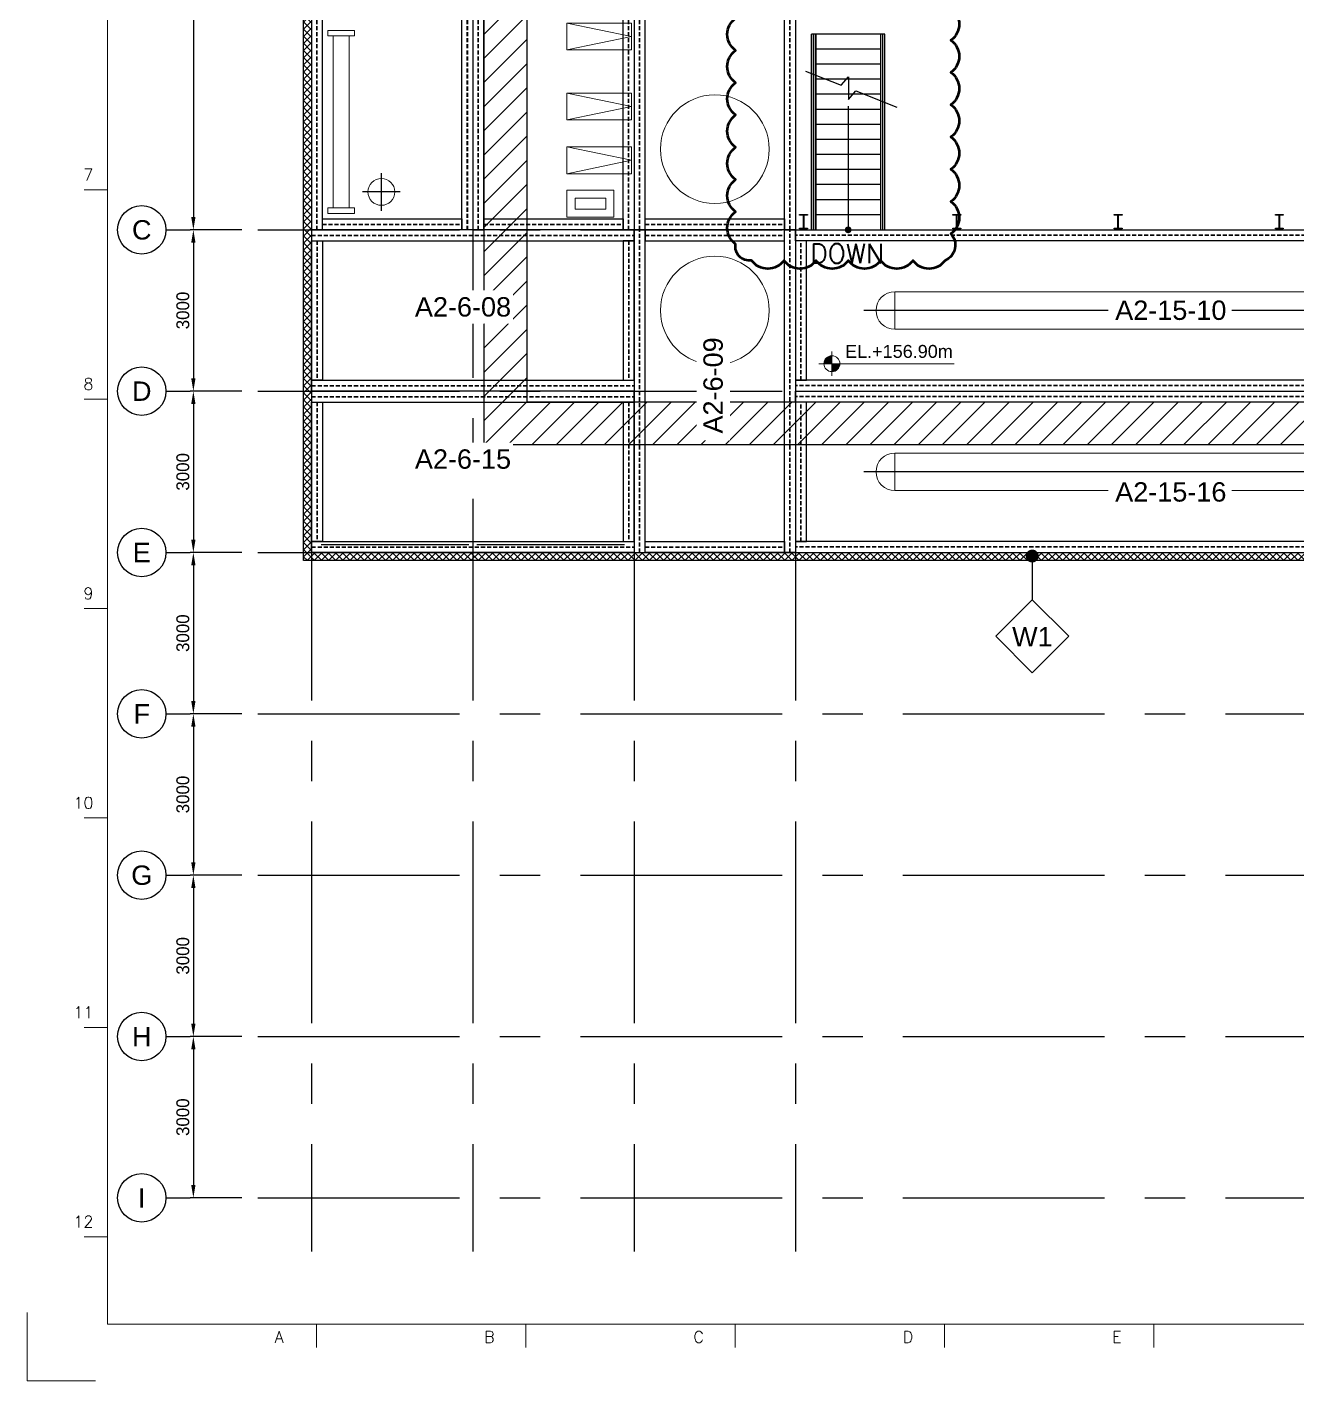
# Model space of a CAD drawing. Header units: millimetres. Extents: x -300 to 383236, y -195106 to -144646.
# Drawn here: x 77852 to 101472, y -195106 to -169932 of the extents above; entities that cross this region are included whole.
import ezdxf
from ezdxf.enums import TextEntityAlignment as Align

# ---------------------------------------------------------------- set-up
doc = ezdxf.new("R2010")
doc.units = ezdxf.units.MM
doc.header["$LTSCALE"] = 60
doc.set_wipeout_variables(frame=1)
for name, pattern in [('CENTER', [2, 1.25, -0.25, 0.25, -0.25]), ('CENTER2', [28.575, 19.05, -3.175, 3.175, -3.175]), ('HIDDEN', [0.375, 0.25, -0.125])]:
    doc.linetypes.add(name, pattern=pattern)
doc.layers.get('Defpoints').update_dxf_attribs({"color": 140})
for name, color, linetype in [('1', 7, 'Continuous'), ('1CEN', 20, 'CENTER'), ('1ST FL_SIDE-WALL', 8, 'Continuous'), ('AA-XXXX-SYMB', 7, 'Continuous'), ('AA-XXXX-TEXT', 3, 'Continuous'), ('C_STEEL', 2, 'Continuous'), ('C_TEXT_01', 2, 'Continuous'), ('C_TEXT_CONTAINER NO', 7, 'Continuous'), ('CENTER', 1, 'CENTER2'), ('CONTAINER', 2, 'Continuous'), ('DIM', 7, 'Continuous'), ('DIM-SCALE', 7, 'Continuous'), ('EQUIP', 2, 'Continuous'), ('INI', 11, 'Continuous')]:
    doc.layers.add(name, color=color, linetype=linetype)
for name, color, linetype, lineweight in [('C_REV', 4, 'Continuous', 50), ('EQUIPMENT', 253, 'Continuous', 0), ('TAN-TIT', 30, 'Continuous', 0), ('TEXT', 3, 'Continuous', 0)]:
    doc.layers.add(name, color=color, linetype=linetype, lineweight=lineweight)
doc.styles.add('ARCHILAB_ROMANS', font='romans.shx', dxfattribs={"bigfont": 'ghs.shx'})
doc.styles.add('Arial', font='arial.ttf')
doc.styles.add('COM', font='COMPLEX', dxfattribs={"height": 5})
doc.styles.add('RomanS', font='romans.shx', dxfattribs={"bigfont": 'whgtxt.shx'})
doc.styles.add('돋움', font='')
doc.styles.get('돋움').set_extended_font_data('Dotum')
doc.dimstyles.new('일반도면_0060', dxfattribs={"dimtxt": 240, "dimasz": 240, "dimexe": 60, "dimexo": 300, "dimgap": 75, "dimtad": 1, "dimdec": 0, "dimzin": 0, "dimdsep": 46, "dimtxsty": '돋움', "dimcen": -300, "dimclrd": 7, "dimclre": 7, "dimclrt": 2, "dimadec": 8, "dimazin": 0, "dimtfac": 1, "dimtdec": 0, "dimtix": 1, "dimtmove": 2, "dimatfit": 3, "dimfxl": 1, "dimtolj": 1, "dimtzin": 0, "dimarcsym": 0})

# ---------------------------------------------------------------- blocks, each defined once
blk = doc.blocks.new('A$Ce18d4ddd')
at = {"layer": 'EQUIP', "color": 253}
for p, q in [((1298, -14644), (1298, -13944)), ((1648, -14294), (948, -14294))]:
    blk.add_line(p, q, dxfattribs=at)
at = {"layer": 'EQUIPMENT', "color": 253}
for points in [[(300, -6594), (300, -6494), (800, -6494), (800, -6594), (300, -6594)], [(400, -9794), (400, -6594), (700, -6594), (700, -9794), (400, -9794)], [(300, -9894), (300, -9794), (800, -9794), (800, -9894), (300, -9894)], [(300, -11394), (300, -11294), (800, -11294), (800, -11394), (300, -11394)], [(400, -14594), (400, -11394), (700, -11394), (700, -14594), (400, -14594)], [(300, -14694), (300, -14594), (800, -14594), (800, -14694), (300, -14694)]]:
    blk.add_lwpolyline(points, dxfattribs=at)
blk.add_circle((1298, -14294), 250, dxfattribs=at)
blk = doc.blocks.new('A$C3a7c5173')
at = {"layer": 'EQUIPMENT', "color": 253}
for p, q in [((4750, -10156), (5950, -10406)), ((5950, -10406), (4750, -10656)), ((4750, -11156), (5950, -11406)), ((5950, -11406), (4750, -11656)), ((4750, -12456), (5950, -12706)), ((5950, -12706), (4750, -12956)), ((4750, -13456), (5950, -13706)), ((5950, -13706), (4750, -13956))]:
    blk.add_line(p, q, dxfattribs=at)
for points in [[(4750, -10656), (5950, -10656), (5950, -10156), (4750, -10156)], [(4750, -11656), (5950, -11656), (5950, -11156), (4750, -11156)], [(4750, -12956), (5950, -12956), (5950, -12456), (4750, -12456)], [(4750, -13956), (5950, -13956), (5950, -13456), (4750, -13456)], [(4750, -14763), (5620, -14763), (5620, -14263), (4750, -14263)], [(4900, -14613), (5470, -14613), (5470, -14413), (4900, -14413)]]:
    blk.add_lwpolyline(points, close=True, dxfattribs=at)
blk = doc.blocks.new('A$C98c3afd3')
h = blk.add_hatch()
h.set_pattern_fill('ANSI31', color=253, scale=100)
h.set_pattern_definition([(45, (-227626.9, -4), (-224.5064, 224.5064), [])])
h.paths.add_polyline_path([(-58341, -14056), (-58341, -14256), (-63141, -14256), (-63141, -33056), (-31341, -33056), (-31341, -34856), (-24491, -34856), (-24491, -34056), (-30541, -34056), (-30541, -20056), (-31341, -20056), (-31341, -32256), (-33541, -32256), (-33541, -20306), (-36341, -20306), (-36341, -20906), (-34341, -20906), (-34341, -32256), (-62341, -32256), (-62341, -15056), (-57541, -15056), (-57541, -14056)])
at = {"color": 253}
for p, q in [((-58341, -14056), (-57541, -14056)), ((-58341, -14056), (-58341, -14256)), ((-57541, -14056), (-57541, -15056)), ((-63141, -14256), (-63141, -33056)), ((-63141, -14256), (-58341, -14256)), ((-62341, -15056), (-62341, -32256)), ((-62341, -15056), (-57541, -15056)), ((-31341, -20056), (-30541, -20056)), ((-31341, -32256), (-31341, -20056)), ((-30541, -20056), (-30541, -34056)), ((-36341, -20306), (-33541, -20306)), ((-36341, -20306), (-36341, -20906)), ((-33541, -20306), (-33541, -32256)), ((-34341, -20906), (-36341, -20906)), ((-34341, -32256), (-34341, -20906)), ((-62341, -32256), (-34341, -32256)), ((-33541, -32256), (-31341, -32256)), ((-31341, -33056), (-63141, -33056)), ((-31341, -34856), (-31341, -33056)), ((-24491, -34056), (-30541, -34056)), ((-24491, -34056), (-24491, -34856)), ((-24491, -34856), (-31341, -34856))]:
    blk.add_line(p, q, dxfattribs=at)
blk = doc.blocks.new('*D74')
at = {"layer": 'Defpoints', "color": 0, "transparency": 16777216}
for p in [(82145, -158702), (80945, -173702), (82145, -173702)]:
    blk.add_point(p, dxfattribs=at)
at = {"layer": 'DIM-SCALE', "color": 7, "lineweight": -2, "transparency": 16777216}
for p, q in [((81845, -158702), (80885, -158702)), ((80945, -158942), (80945, -173462)), ((81845, -173702), (80885, -173702))]:
    blk.add_line(p, q, dxfattribs=at)
at = {"layer": 'DIM-SCALE', "color": 7, "transparency": 16777216}
for points in [[(80905, -158942), (80985, -158942), (80945, -158702)], [(80905, -173462), (80985, -173462), (80945, -173702)]]:
    blk.add_solid(points, dxfattribs=at)
at = {"layer": 'DIM-SCALE', "color": 2, "transparency": 16777216, "insert": (80750, -166202), "char_height": 240, "attachment_point": 5, "rotation": 90, "style": '돋움'}
blk.add_mtext('\\A1;15000', dxfattribs=at)
blk = doc.blocks.new('*D75')
at = {"layer": 'Defpoints', "color": 0, "transparency": 16777216}
for p in [(82145, -173702), (80945, -176702), (82145, -176702)]:
    blk.add_point(p, dxfattribs=at)
at = {"layer": 'DIM-SCALE', "color": 7, "lineweight": -2, "transparency": 16777216}
for p, q in [((81845, -173702), (80885, -173702)), ((80945, -173942), (80945, -176462)), ((81845, -176702), (80885, -176702))]:
    blk.add_line(p, q, dxfattribs=at)
at = {"layer": 'DIM-SCALE', "color": 7, "transparency": 16777216}
for points in [[(80905, -173942), (80985, -173942), (80945, -173702)], [(80905, -176462), (80985, -176462), (80945, -176702)]]:
    blk.add_solid(points, dxfattribs=at)
at = {"layer": 'DIM-SCALE', "color": 2, "transparency": 16777216, "insert": (80750, -175202), "char_height": 240, "attachment_point": 5, "rotation": 90, "style": '돋움'}
blk.add_mtext('\\A1;3000', dxfattribs=at)
blk = doc.blocks.new('*D76')
at = {"layer": 'Defpoints', "color": 0, "transparency": 16777216}
for p in [(82145, -176702), (80945, -179702), (82145, -179702)]:
    blk.add_point(p, dxfattribs=at)
at = {"layer": 'DIM-SCALE', "color": 7, "lineweight": -2, "transparency": 16777216}
for p, q in [((81845, -176702), (80885, -176702)), ((80945, -176942), (80945, -179462)), ((81845, -179702), (80885, -179702))]:
    blk.add_line(p, q, dxfattribs=at)
at = {"layer": 'DIM-SCALE', "color": 7, "transparency": 16777216}
for points in [[(80905, -176942), (80985, -176942), (80945, -176702)], [(80905, -179462), (80985, -179462), (80945, -179702)]]:
    blk.add_solid(points, dxfattribs=at)
at = {"layer": 'DIM-SCALE', "color": 2, "transparency": 16777216, "insert": (80750, -178202), "char_height": 240, "attachment_point": 5, "rotation": 90, "style": '돋움'}
blk.add_mtext('\\A1;3000', dxfattribs=at)
blk = doc.blocks.new('*D77')
at = {"layer": 'Defpoints', "color": 0, "transparency": 16777216}
for p in [(82145, -179702), (80945, -182702), (82145, -182702)]:
    blk.add_point(p, dxfattribs=at)
at = {"layer": 'DIM-SCALE', "color": 7, "lineweight": -2, "transparency": 16777216}
for p, q in [((81845, -179702), (80885, -179702)), ((80945, -179942), (80945, -182462)), ((81845, -182702), (80885, -182702))]:
    blk.add_line(p, q, dxfattribs=at)
at = {"layer": 'DIM-SCALE', "color": 7, "transparency": 16777216}
for points in [[(80905, -179942), (80985, -179942), (80945, -179702)], [(80905, -182462), (80985, -182462), (80945, -182702)]]:
    blk.add_solid(points, dxfattribs=at)
at = {"layer": 'DIM-SCALE', "color": 2, "transparency": 16777216, "insert": (80750, -181202), "char_height": 240, "attachment_point": 5, "rotation": 90, "style": '돋움'}
blk.add_mtext('\\A1;3000', dxfattribs=at)
blk = doc.blocks.new('*D78')
at = {"layer": 'Defpoints', "color": 0, "transparency": 16777216}
for p in [(82145, -182702), (80945, -185702), (82145, -185702)]:
    blk.add_point(p, dxfattribs=at)
at = {"layer": 'DIM-SCALE', "color": 7, "lineweight": -2, "transparency": 16777216}
for p, q in [((81845, -182702), (80885, -182702)), ((80945, -182942), (80945, -185462)), ((81845, -185702), (80885, -185702))]:
    blk.add_line(p, q, dxfattribs=at)
at = {"layer": 'DIM-SCALE', "color": 7, "transparency": 16777216}
for points in [[(80905, -182942), (80985, -182942), (80945, -182702)], [(80905, -185462), (80985, -185462), (80945, -185702)]]:
    blk.add_solid(points, dxfattribs=at)
at = {"layer": 'DIM-SCALE', "color": 2, "transparency": 16777216, "insert": (80750, -184202), "char_height": 240, "attachment_point": 5, "rotation": 90, "style": '돋움'}
blk.add_mtext('\\A1;3000', dxfattribs=at)
blk = doc.blocks.new('*D79')
at = {"layer": 'Defpoints', "color": 0, "transparency": 16777216}
for p in [(82145, -185702), (80945, -188702), (82145, -188702)]:
    blk.add_point(p, dxfattribs=at)
at = {"layer": 'DIM-SCALE', "color": 7, "lineweight": -2, "transparency": 16777216}
for p, q in [((81845, -185702), (80885, -185702)), ((80945, -185942), (80945, -188462)), ((81845, -188702), (80885, -188702))]:
    blk.add_line(p, q, dxfattribs=at)
at = {"layer": 'DIM-SCALE', "color": 7, "transparency": 16777216}
for points in [[(80905, -185942), (80985, -185942), (80945, -185702)], [(80905, -188462), (80985, -188462), (80945, -188702)]]:
    blk.add_solid(points, dxfattribs=at)
at = {"layer": 'DIM-SCALE', "color": 2, "transparency": 16777216, "insert": (80750, -187202), "char_height": 240, "attachment_point": 5, "rotation": 90, "style": '돋움'}
blk.add_mtext('\\A1;3000', dxfattribs=at)
blk = doc.blocks.new('*D80')
at = {"layer": 'Defpoints', "color": 0, "transparency": 16777216}
for p in [(82145, -188702), (80945, -191702), (82145, -191702)]:
    blk.add_point(p, dxfattribs=at)
at = {"layer": 'DIM-SCALE', "color": 7, "lineweight": -2, "transparency": 16777216}
for p, q in [((81845, -188702), (80885, -188702)), ((80945, -188942), (80945, -191462)), ((81845, -191702), (80885, -191702))]:
    blk.add_line(p, q, dxfattribs=at)
at = {"layer": 'DIM-SCALE', "color": 7, "transparency": 16777216}
for points in [[(80905, -188942), (80985, -188942), (80945, -188702)], [(80905, -191462), (80985, -191462), (80945, -191702)]]:
    blk.add_solid(points, dxfattribs=at)
at = {"layer": 'DIM-SCALE', "color": 2, "transparency": 16777216, "insert": (80750, -190202), "char_height": 240, "attachment_point": 5, "rotation": 90, "style": '돋움'}
blk.add_mtext('\\A1;3000', dxfattribs=at)
blk = doc.blocks.new('A$C064809F0')
at = {"layer": 'AA-XXXX-TEXT'}
for p, q in [((475, 566), (1041, 1131)), ((1041, 1131), (1607, 566)), ((1041, 0), (475, 566)), ((1607, 566), (1041, 0))]:
    blk.add_line(p, q, dxfattribs=at)
at = {"layer": 'INI'}
blk.add_line((1041, 0), (475, 566), dxfattribs=at)
at = {"layer": 'AA-XXXX-TEXT', "style": 'ARCHILAB_ROMANS'}
blk.add_attdef('WALLTYPE', text='', height=300, dxfattribs=at).set_placement((1043, 560), align=Align.MIDDLE_CENTER)
blk = doc.blocks.new('15M')
at = {"linetype": 'HIDDEN', "ltscale": 5}
for p, q in [((-110087, -152171), (-95087, -152171)), ((-110087, -152179), (-95087, -152179)), ((-109989, -152276), (-109989, -154870)), ((-109982, -152276), (-109982, -154870)), ((-95192, -152276), (-95192, -154870)), ((-95185, -152276), (-95185, -154870)), ((-110087, -154968), (-95087, -154968)), ((-110087, -154976), (-95087, -154976))]:
    blk.add_line(p, q, dxfattribs=at)
for points in [[(-110087, -152276), (-95087, -152276), (-95087, -152073), (-110087, -152073)], [(-109884, -154870), (-110087, -154870), (-110087, -152276), (-109884, -152276)], [(-95290, -154870), (-95087, -154870), (-95087, -152276), (-95290, -152276)], [(-110087, -154870), (-95087, -154870), (-95087, -155073), (-110087, -155073)]]:
    blk.add_lwpolyline(points, close=True)
blk = doc.blocks.new('6M')
at = {"linetype": 'HIDDEN', "ltscale": 5}
for p, q in [((-110087, -162158), (-104087, -162158)), ((-110087, -162165), (-104087, -162165)), ((-109989, -162263), (-109989, -164857)), ((-109982, -162263), (-109982, -164857)), ((-104192, -162263), (-104192, -164857)), ((-104185, -162263), (-104185, -164857)), ((-110087, -164955), (-104087, -164955)), ((-110087, -164962), (-104087, -164962))]:
    blk.add_line(p, q, dxfattribs=at)
for points in [[(-110087, -162263), (-104087, -162263), (-104087, -162060), (-110087, -162060)], [(-109884, -164857), (-110087, -164857), (-110087, -162263), (-109884, -162263)], [(-104290, -164857), (-104087, -164857), (-104087, -162263), (-104290, -162263)], [(-110087, -164857), (-104087, -164857), (-104087, -165060), (-110087, -165060)]]:
    blk.add_lwpolyline(points, close=True)
blk = doc.blocks.new('A$C7D6F01DD')
at = {"layer": 'C_STEEL', "extrusion": (0, 0, -1)}
for p, q in [((76, -16.5), (224, -16.5)), ((76, -29.5), (76, -16.5)), ((224, -29.5), (76, -29.5)), ((146.19, -29.5), (153.81, -29.5)), ((146.19, -270.5), (146.19, -29.5)), ((153.81, -29.5), (153.81, -270.5)), ((224, -16.5), (224, -29.5)), ((5898, -21.5), (6102, -21.5)), ((5898, -37.2), (5898, -21.5)), ((6102, -37.2), (5898, -37.2)), ((5995.56, -37.2), (6004.45, -37.2)), ((5995.56, -262.8), (5995.56, -37.2)), ((6004.45, -37.2), (6004.45, -262.8)), ((6102, -21.5), (6102, -37.2)), ((8926, -16.5), (9074, -16.5)), ((8926, -29.5), (8926, -16.5)), ((9074, -29.5), (8926, -29.5)), ((8996.19, -29.5), (9003.81, -29.5)), ((8996.19, -270.5), (8996.19, -29.5)), ((9003.81, -29.5), (9003.81, -270.5)), ((9074, -16.5), (9074, -29.5)), ((11926, -16.5), (12074, -16.5)), ((11926, -29.5), (11926, -16.5)), ((12074, -29.5), (11926, -29.5)), ((11996.19, -29.5), (12003.81, -29.5)), ((11996.19, -270.5), (11996.19, -29.5)), ((12003.81, -29.5), (12003.81, -270.5)), ((12074, -16.5), (12074, -29.5)), ((14926, -16.5), (15074, -16.5)), ((14926, -29.5), (14926, -16.5)), ((15074, -29.5), (14926, -29.5)), ((14996.19, -29.5), (15003.81, -29.5)), ((14996.19, -270.5), (14996.19, -29.5)), ((15003.81, -29.5), (15003.81, -270.5)), ((15074, -16.5), (15074, -29.5)), ((17926, -16.5), (18074, -16.5)), ((17926, -29.5), (17926, -16.5)), ((18074, -29.5), (17926, -29.5)), ((17996.19, -29.5), (18003.81, -29.5)), ((17996.19, -270.5), (17996.19, -29.5)), ((18003.81, -29.5), (18003.81, -270.5)), ((18074, -16.5), (18074, -29.5)), ((20776, -16.5), (20924, -16.5)), ((20776, -29.5), (20776, -16.5)), ((20924, -29.5), (20776, -29.5)), ((20846.19, -29.5), (20853.81, -29.5)), ((20846.19, -270.5), (20846.19, -29.5)), ((20853.81, -29.5), (20853.81, -270.5)), ((20924, -16.5), (20924, -29.5)), ((76, -270.5), (224, -270.5)), ((76, -283.5), (76, -270.5)), ((224, -283.5), (76, -283.5)), ((153.81, -270.5), (146.19, -270.5)), ((224, -270.5), (224, -283.5)), ((5898, -262.8), (6102, -262.8)), ((5898, -278.5), (5898, -262.8)), ((6102, -278.5), (5898, -278.5)), ((6004.45, -262.8), (5995.56, -262.8)), ((6102, -262.8), (6102, -278.5)), ((8926, -270.5), (9074, -270.5)), ((8926, -283.5), (8926, -270.5)), ((9074, -283.5), (8926, -283.5)), ((9003.81, -270.5), (8996.19, -270.5)), ((9074, -270.5), (9074, -283.5)), ((11926, -270.5), (12074, -270.5)), ((11926, -283.5), (11926, -270.5)), ((12074, -283.5), (11926, -283.5)), ((12003.81, -270.5), (11996.19, -270.5)), ((12074, -270.5), (12074, -283.5)), ((14926, -270.5), (15074, -270.5)), ((14926, -283.5), (14926, -270.5)), ((15074, -283.5), (14926, -283.5)), ((15003.81, -270.5), (14996.19, -270.5)), ((15074, -270.5), (15074, -283.5)), ((17926, -270.5), (18074, -270.5)), ((17926, -283.5), (17926, -270.5)), ((18074, -283.5), (17926, -283.5)), ((18003.81, -270.5), (17996.19, -270.5)), ((18074, -270.5), (18074, -283.5)), ((20776, -270.5), (20924, -270.5)), ((20776, -283.5), (20776, -270.5)), ((20924, -283.5), (20776, -283.5)), ((20853.81, -270.5), (20846.19, -270.5)), ((20924, -270.5), (20924, -283.5)), ((47.5, -5895), (252.5, -5895)), ((47.5, -5909.2), (47.5, -5895)), ((252.5, -5909.2), (47.5, -5909.2)), ((145.43, -5909.2), (154.57, -5909.2)), ((145.43, -6090.8), (145.43, -5909.2)), ((154.57, -5909.2), (154.57, -6090.8)), ((252.5, -5895), (252.5, -5909.2)), ((20747.5, -5895), (20952.5, -5895)), ((20747.5, -5909.2), (20747.5, -5895)), ((20952.5, -5909.2), (20747.5, -5909.2)), ((20845.43, -5909.2), (20854.57, -5909.2)), ((20845.43, -6090.8), (20845.43, -5909.2)), ((20854.57, -5909.2), (20854.57, -6090.8)), ((20952.5, -5895), (20952.5, -5909.2)), ((47.5, -6090.8), (252.5, -6090.8)), ((47.5, -6105), (47.5, -6090.8)), ((252.5, -6105), (47.5, -6105)), ((154.57, -6090.8), (145.43, -6090.8)), ((252.5, -6090.8), (252.5, -6105)), ((20747.5, -6090.8), (20952.5, -6090.8)), ((20747.5, -6105), (20747.5, -6090.8)), ((20952.5, -6105), (20747.5, -6105)), ((20854.57, -6090.8), (20845.43, -6090.8)), ((20952.5, -6090.8), (20952.5, -6105)), ((47.5, -8895), (252.5, -8895)), ((47.5, -8909.2), (47.5, -8895)), ((252.5, -8909.2), (47.5, -8909.2)), ((145.43, -8909.2), (154.57, -8909.2)), ((145.43, -9090.8), (145.43, -8909.2)), ((154.57, -8909.2), (154.57, -9090.8)), ((252.5, -8895), (252.5, -8909.2)), ((20747.5, -8895), (20952.5, -8895)), ((20747.5, -8909.2), (20747.5, -8895)), ((20952.5, -8909.2), (20747.5, -8909.2)), ((20845.43, -8909.2), (20854.57, -8909.2)), ((20845.43, -9090.8), (20845.43, -8909.2)), ((20854.57, -8909.2), (20854.57, -9090.8)), ((20952.5, -8895), (20952.5, -8909.2)), ((47.5, -9090.8), (252.5, -9090.8)), ((47.5, -9105), (47.5, -9090.8)), ((252.5, -9105), (47.5, -9105)), ((154.57, -9090.8), (145.43, -9090.8)), ((252.5, -9090.8), (252.5, -9105)), ((20747.5, -9090.8), (20952.5, -9090.8)), ((20747.5, -9105), (20747.5, -9090.8)), ((20952.5, -9105), (20747.5, -9105)), ((20854.57, -9090.8), (20845.43, -9090.8)), ((20952.5, -9090.8), (20952.5, -9105)), ((76, -14716.5), (224, -14716.5)), ((76, -14729.5), (76, -14716.5)), ((224, -14729.5), (76, -14729.5)), ((146.19, -14729.5), (153.81, -14729.5)), ((146.19, -14970.5), (146.19, -14729.5)), ((153.81, -14729.5), (153.81, -14970.5)), ((224, -14716.5), (224, -14729.5)), ((2926, -14716.5), (3074, -14716.5)), ((2926, -14729.5), (2926, -14716.5)), ((3074, -14729.5), (2926, -14729.5)), ((2996.19, -14729.5), (3003.81, -14729.5)), ((2996.19, -14970.5), (2996.19, -14729.5)), ((3003.81, -14729.5), (3003.81, -14970.5)), ((3074, -14716.5), (3074, -14729.5)), ((5926, -14716.5), (6074, -14716.5)), ((5926, -14729.5), (5926, -14716.5)), ((6074, -14729.5), (5926, -14729.5)), ((5996.19, -14729.5), (6003.81, -14729.5)), ((5996.19, -14970.5), (5996.19, -14729.5)), ((6003.81, -14729.5), (6003.81, -14970.5)), ((6074, -14716.5), (6074, -14729.5)), ((8926, -14716.5), (9074, -14716.5)), ((8926, -14729.5), (8926, -14716.5)), ((9074, -14729.5), (8926, -14729.5)), ((8996.19, -14729.5), (9003.81, -14729.5)), ((8996.19, -14970.5), (8996.19, -14729.5)), ((9003.81, -14729.5), (9003.81, -14970.5)), ((9074, -14716.5), (9074, -14729.5)), ((11926, -14716.5), (12074, -14716.5)), ((11926, -14729.5), (11926, -14716.5)), ((12074, -14729.5), (11926, -14729.5)), ((11996.19, -14729.5), (12003.81, -14729.5)), ((11996.19, -14970.5), (11996.19, -14729.5)), ((12003.81, -14729.5), (12003.81, -14970.5)), ((12074, -14716.5), (12074, -14729.5)), ((14926, -14716.5), (15074, -14716.5)), ((14926, -14729.5), (14926, -14716.5)), ((15074, -14729.5), (14926, -14729.5)), ((14996.19, -14729.5), (15003.81, -14729.5)), ((14996.19, -14970.5), (14996.19, -14729.5)), ((15003.81, -14729.5), (15003.81, -14970.5)), ((15074, -14716.5), (15074, -14729.5)), ((17926, -14716.5), (18074, -14716.5)), ((17926, -14729.5), (17926, -14716.5)), ((18074, -14729.5), (17926, -14729.5)), ((17996.19, -14729.5), (18003.81, -14729.5)), ((17996.19, -14970.5), (17996.19, -14729.5)), ((18003.81, -14729.5), (18003.81, -14970.5)), ((18074, -14716.5), (18074, -14729.5)), ((20776, -14716.5), (20924, -14716.5)), ((20776, -14729.5), (20776, -14716.5)), ((20924, -14729.5), (20776, -14729.5)), ((20846.19, -14729.5), (20853.81, -14729.5)), ((20846.19, -14970.5), (20846.19, -14729.5)), ((20853.81, -14729.5), (20853.81, -14970.5)), ((20924, -14716.5), (20924, -14729.5)), ((76, -14970.5), (224, -14970.5)), ((76, -14983.5), (76, -14970.5)), ((224, -14983.5), (76, -14983.5)), ((153.81, -14970.5), (146.19, -14970.5)), ((224, -14970.5), (224, -14983.5)), ((2926, -14970.5), (3074, -14970.5)), ((2926, -14983.5), (2926, -14970.5)), ((3074, -14983.5), (2926, -14983.5)), ((3003.81, -14970.5), (2996.19, -14970.5)), ((3074, -14970.5), (3074, -14983.5)), ((5926, -14970.5), (6074, -14970.5)), ((5926, -14983.5), (5926, -14970.5)), ((6074, -14983.5), (5926, -14983.5)), ((6003.81, -14970.5), (5996.19, -14970.5)), ((6074, -14970.5), (6074, -14983.5)), ((8926, -14970.5), (9074, -14970.5)), ((8926, -14983.5), (8926, -14970.5)), ((9074, -14983.5), (8926, -14983.5)), ((9003.81, -14970.5), (8996.19, -14970.5)), ((9074, -14970.5), (9074, -14983.5)), ((11926, -14970.5), (12074, -14970.5)), ((11926, -14983.5), (11926, -14970.5)), ((12074, -14983.5), (11926, -14983.5)), ((12003.81, -14970.5), (11996.19, -14970.5)), ((12074, -14970.5), (12074, -14983.5)), ((14926, -14970.5), (15074, -14970.5)), ((14926, -14983.5), (14926, -14970.5)), ((15074, -14983.5), (14926, -14983.5)), ((15003.81, -14970.5), (14996.19, -14970.5)), ((15074, -14970.5), (15074, -14983.5)), ((17926, -14970.5), (18074, -14970.5)), ((17926, -14983.5), (17926, -14970.5)), ((18074, -14983.5), (17926, -14983.5)), ((18003.81, -14970.5), (17996.19, -14970.5)), ((18074, -14970.5), (18074, -14983.5)), ((20776, -14970.5), (20924, -14970.5)), ((20776, -14983.5), (20776, -14970.5)), ((20924, -14983.5), (20776, -14983.5)), ((20853.81, -14970.5), (20846.19, -14970.5)), ((20924, -14970.5), (20924, -14983.5))]:
    blk.add_line(p, q, dxfattribs=at)
blk = doc.blocks.new('BORDER')
at = {"layer": 'TAN-TIT'}
for p, q in [((4977, 164680), (4977, 3520)), ((4977, 73830), (3534, 73830)), ((4977, 60851), (3534, 60851)), ((4977, 47872), (3534, 47872)), ((4977, 34894), (3534, 34894)), ((4977, 21915), (3534, 21915)), ((4977, 8937), (3534, 8937)), ((4977, 3520), (232823, 3520)), ((17955, 3520), (17955, 2078)), ((30934, 3520), (30934, 2078)), ((43912, 3520), (43912, 2078)), ((56891, 3520), (56891, 2078)), ((69870, 3520), (69870, 2078))]:
    blk.add_line(p, q, dxfattribs=at)
at = {"layer": 'TAN-TIT', "linetype": 'Continuous'}
for p, q in [((0, 4241), (0, 0)), ((0, 0), (4241, 0))]:
    blk.add_line(p, q, dxfattribs=at)
at = {"layer": 'TAN-TIT', "style": 'COM'}
for s, p in [('7', (4111, 74406)), ('8', (4111, 61428)), ('9', (4111, 48449)), ('10', (4111, 35471)), ('11', (4111, 22492)), ('12', (4111, 9513))]:
    blk.add_text(s, height=721, dxfattribs=at).set_placement(p, align=Align.RIGHT)
for s, p in [('A', (15359, 2366)), ('B', (28338, 2366)), ('C', (41317, 2366)), ('D', (54295, 2366)), ('E', (67274, 2366))]:
    blk.add_text(s, height=721, dxfattribs=at).set_placement(p)

msp = doc.modelspace()

# ---------------------------------------------------------------- hatches: boundary and pattern name
at = {"layer": 'TEXT'}
h = msp.add_hatch(color=7, dxfattribs=at)
h.paths.add_polyline_path([(92822.5, -176042.7, 0.4142136), (92674.4, -176190.9), (92822.5, -176190.9)])
h.paths.add_polyline_path([(92970.6, -176190.9), (92822.5, -176190.9), (92822.5, -176339, 0.4142136)])

# ---------------------------------------------------------------- linework, layer by layer
for p, q in [((92481.7, -173702.1), (92481.7, -170062.1)), ((92517.4, -173702.1), (92517.4, -170062.1)), ((93732.4, -173702.1), (93732.4, -170062.1)), ((93768.2, -173702.1), (93768.2, -170062.1)), ((93724.9, -170342.1), (92524.9, -170342.1)), ((93724.9, -170622.1), (92524.9, -170622.1)), ((93724.9, -170902.1), (92524.9, -170902.1)), ((93724.9, -171182.1), (92524.9, -171182.1)), ((93124.9, -171401.1), (93124.9, -173702.1)), ((93724.9, -171462.1), (92524.9, -171462.1)), ((93724.9, -171742.1), (92524.9, -171742.1)), ((93724.9, -172022.1), (92524.9, -172022.1)), ((93724.9, -172302.1), (92524.9, -172302.1)), ((93724.9, -172582.1), (92524.9, -172582.1)), ((93724.9, -172582.1), (93133, -172582.1)), ((93724.9, -172862.1), (92524.9, -172862.1)), ((93724.9, -173142.1), (92524.9, -173142.1)), ((93724.9, -173422.1), (92524.9, -173422.1)), ((83322.9, -179552.1), (86069.9, -179552.1)), ((86219.9, -179552.1), (88966.9, -179552.1))]:
    msp.add_line(p, q)
for points in [[(93804.9, -170062.1), (92444.9, -170062.1)], [(92444.9, -173702.1), (92444.9, -170062.1)], [(92524.9, -170062.1), (92524.9, -173702.1)], [(93724.9, -170062.1), (93724.9, -173702.1)], [(93804.9, -173702.1), (93804.9, -170062.1)], [(92329.3, -170753), (92997.8, -171014.9), (93133, -170856.9), (93133, -171277.8), (93266, -171119.9), (94029.3, -171419)]]:
    msp.add_lwpolyline(points)
msp.add_lwpolyline([(93124.9, -171401.1, 0, 100, 0), (93124.9, -171701.1, 0, 0, 0), (93124.9, -171559.9, 0, 0, 0)], format="xyseb")
at = {"const_width": 62.5}
msp.add_lwpolyline([(93093.7, -173702.1, -1), (93156.2, -173702.1, -1)], format="xyb", close=True, dxfattribs=at)
at = {"layer": '1CEN', "color": 1, "ltscale": 50}
for p, q in [((83144.9, -154702.1), (83144.9, -192702.1)), ((86144.9, -154702.1), (86144.9, -192702.1)), ((89144.9, -154702.1), (89144.9, -192702.1)), ((92144.9, -154702.1), (92144.9, -192702.1)), ((82144.9, -173702.1), (135144.9, -173702.1)), ((82144.9, -176702.1), (135144.9, -176702.1)), ((82144.9, -179702.1), (135144.9, -179702.1)), ((82144.9, -182702.1), (135144.9, -182702.1)), ((82144.9, -185702.1), (135144.9, -185702.1)), ((82144.9, -188702.1), (135144.9, -188702.1)), ((82144.9, -191702.1), (135144.9, -191702.1))]:
    msp.add_line(p, q, dxfattribs=at)
at = {"layer": 'C_REV'}
msp.add_lwpolyline([(95034.5, -169576, -0.5205671), (95034.5, -170176, -0.5205671), (95034.5, -170776, -0.5205671), (95034.5, -171376, -0.5205671), (95034.5, -171976, -0.5205671), (95034.5, -172576, -0.5205671), (95034.5, -173176, -0.5205671), (95034.5, -173776, -0.5205671), (94928.7, -174270.2, -0.5205671), (94328.7, -174270.2, -0.5205671), (93728.7, -174270.2, -0.5205671), (93128.7, -174270.2, -0.5205671), (92528.7, -174270.2, -0.5205671), (91928.7, -174270.2, -0.5205671), (91328.7, -174270.2, -0.5205671), (91032.1, -173966.8, -0.5205671), (91032.1, -173366.8, -0.5205671), (91032.1, -172766.8, -0.5205671), (91032.1, -172166.8, -0.5205671), (91032.1, -171566.8, -0.5205671), (91032.1, -170966.8, -0.5205671), (91032.1, -170366.8, -0.5205671), (91032.1, -169766.8, -0.5205671)], format="xyb", dxfattribs=at)
at = {"layer": 'CENTER', "color": 253, "ltscale": 0.001}
for p, q in [((105644.9, -175202), (93415.8, -175202)), ((105644.9, -178202.1), (93415.8, -178202.1))]:
    msp.add_line(p, q, dxfattribs=at)
at = {"layer": 'CONTAINER', "const_width": 10}
for points in [[(83144.9, -158702.1), (86144.9, -158702.1), (86144.9, -173702.1), (83144.9, -173702.1)], [(89144.9, -158702.1), (86144.9, -158702.1), (86144.9, -173702.1), (89144.9, -173702.1)], [(89144.9, -158702.1), (92144.9, -158702.1), (92144.9, -173702.1), (89144.9, -173702.1)]]:
    msp.add_lwpolyline(points, close=True, dxfattribs=at)
at = {"layer": 'DIM'}
for p, q in [((80434.9, -173702.1), (80884.9, -173702.1)), ((80434.9, -176702.1), (80884.9, -176702.1)), ((80434.9, -179702.1), (80884.9, -179702.1)), ((80434.9, -182702.1), (80884.9, -182702.1)), ((80434.9, -185702.1), (80884.9, -185702.1)), ((80434.9, -188702.1), (80884.9, -188702.1)), ((80434.9, -191702.1), (80884.9, -191702.1))]:
    msp.add_line(p, q, dxfattribs=at)
for centre in [(79984.9, -173702.1), (79984.9, -176702.1), (79984.9, -179702.1), (79984.9, -182702.1), (79984.9, -185702.1), (79984.9, -188702.1), (79984.9, -191702.1)]:
    msp.add_circle(centre, 450, dxfattribs=at)
at = {"layer": 'EQUIPMENT'}
for points in [[(93994.9, -174852), (93994.9, -175552), (105644.9, -175552), (105644.9, -174852)], [(93994.9, -178552.1), (93994.9, -177852.1), (105644.9, -177852.1), (105644.9, -178552.1)]]:
    msp.add_lwpolyline(points, close=True, dxfattribs=at)
for centre in [(90644.9, -172202.1), (90644.9, -175202.1)]:
    msp.add_circle(centre, 1011, dxfattribs=at)
for centre in [(93994.9, -175202), (93994.9, -178202.1)]:
    msp.add_arc(centre, 350, 90, 270, dxfattribs=at)
at = {"layer": 'TEXT', "color": 7}
for p, q in [((92822.5, -176190.9), (92822.5, -175962.1)), ((92580, -176190.9), (95095.7, -176190.9)), ((92822.5, -176339), (92822.5, -176042.7)), ((92822.5, -176190.9), (92822.5, -176419.6))]:
    msp.add_line(p, q, dxfattribs=at)
msp.add_circle((92822.5, -176190.9), 148.1, dxfattribs=at)

# ---------------------------------------------------------------- block references
at = {"rotation": 90}
for p in [(-68928.5, -63615.1), (-65928.5, -63615.1), (-62928.5, -63615.1)]:
    msp.add_blockref('15M', p, dxfattribs=at)
for name, p in [('A$C98c3afd3', (149486.3, -144646.1)), ('A$C3a7c5173', (83144.9, -158702.1))]:
    msp.add_blockref(name, p)
at = {"color": 253}
msp.add_blockref('A$Ce18d4ddd', (83144.9, -158702.1), dxfattribs=at)
at = {"layer": 'AA-XXXX-SYMB'}
ref = msp.add_blockref('A$C064809F0', (95300.1, -181939.2), dxfattribs=dict(at, xscale=1.2, yscale=1.2, zscale=1.2))
ref.add_attrib('WALLTYPE', 'W1', dxfattribs={"layer": 'AA-XXXX-TEXT', "height": 360, "style": 'Arial'}).set_placement((96551.6, -181267.2), align=Align.MIDDLE_CENTER)
at = {"layer": 'TEXT'}
msp.add_blockref('A$C7D6F01DD', (92144.9, -158702.1), dxfattribs=at)

# ---------------------------------------------------------------- texts
at = {"style": 'RomanS'}
msp.add_text('DOWN', height=360, dxfattribs=at).set_placement((93106.2, -174322.7), align=Align.CENTER)
at = {"layer": 'C_TEXT_01', "color": 7, "style": 'Arial'}
msp.add_text('EL.+156.90m', height=240, dxfattribs=at).set_placement((94069.5, -175962.6), align=Align.MIDDLE)
at = {"layer": 'TEXT', "color": 3, "linetype": 'Continuous', "style": 'Arial'}
for s, p in [('C', (79984.9, -173702.1)), ('D', (79984.9, -176702.1)), ('E', (79984.9, -179702.1)), ('F', (79984.9, -182702.1)), ('G', (79984.9, -185702.1)), ('H', (79984.9, -188702.1)), ('I', (79984.9, -191702.1))]:
    msp.add_text(s, height=360, dxfattribs=at).set_placement(p, align=Align.MIDDLE)

# ---------------------------------------------------------------- dimensions: what is measured, and where the dimension line sits
at = {"layer": 'DIM-SCALE'}
for base, p1, p2, picture, middle in [((80944.9, -173702.1), (82144.9, -158702.1), (82144.9, -173702.1), '*D74', (80749.8, -166202.1)), ((80944.9, -176702.1), (82144.9, -173702.1), (82144.9, -176702.1), '*D75', (80749.8, -175202.1)), ((80944.9, -179702.1), (82144.9, -176702.1), (82144.9, -179702.1), '*D76', (80749.8, -178202.1)), ((80944.9, -182702.1), (82144.9, -179702.1), (82144.9, -182702.1), '*D77', (80749.8, -181202.1)), ((80944.9, -185702.1), (82144.9, -182702.1), (82144.9, -185702.1), '*D78', (80749.8, -184202.1)), ((80944.9, -188702.1), (82144.9, -185702.1), (82144.9, -188702.1), '*D79', (80749.8, -187202.1)), ((80944.9, -191702.1), (82144.9, -188702.1), (82144.9, -191702.1), '*D80', (80749.8, -190202.1))]:
    dim = msp.add_linear_dim(base=base, p1=p1, p2=p2, angle=90, dimstyle='일반도면_0060', dxfattribs=at)
    dim.commit()
    dim.dimension.update_dxf_attribs({"geometry": picture, "text_midpoint": middle})

# ---------------------------------------------------------------- leaders
at = {"layer": 'AA-XXXX-SYMB', "color": 3}
msp.add_leader([(96549.1, -179767.9), (96549.1, -180581.5)], dimstyle='일반도면_0060', override={"dimexo": 0, "dimldrblk": 'Dot'}, dxfattribs=at)

# ---------------------------------------------------------------- next in the draw order: wipeouts: each hides what was drawn before it
for points in [[(84939.4, -175446.9), (86889, -175446.9), (86889, -174827.3), (84939.4, -174827.3)], [(97965.7, -175509.3), (100260.8, -175509.3), (100260.8, -174889.7), (97965.7, -174889.7)], [(90924.2, -177616.5), (90924.2, -175666.9), (90304.6, -175666.9), (90304.6, -177616.5)], [(84939.4, -178276.3), (86889, -178276.3), (86889, -177656.7), (84939.4, -177656.7)], [(97965.7, -178887.6), (100260.8, -178887.6), (100260.8, -178268), (97965.7, -178268)]]:
    msp.add_wipeout(points).dxf.layer = 'C_TEXT_CONTAINER NO'

# ---------------------------------------------------------------- next in the draw order: hatches: boundary and pattern name
at = {"layer": '1ST FL_SIDE-WALL'}
h = msp.add_hatch(dxfattribs=at)
h.set_pattern_fill('ANSI37', color=252, scale=750, angle=-90)
h.set_pattern_definition([(315, (0, 0), (66.29126, 66.29126), []), (45, (0, 0), (-66.29126, 66.29126), [])])
h.paths.add_polyline_path([(119294.9, -158552.1), (82994.9, -158552.1), (82994.9, -158702.1), (82994.9, -179852.1), (118994.9, -179852.1), (118994.9, -185852.1), (134294.9, -185852.1), (134294.9, -179552.1), (125294.9, -179552.1), (125294.9, -173552.1), (119294.9, -173552.1)])
h.paths.add_polyline_path([(119144.9, -158702.1), (119144.9, -173702.1), (125144.9, -173702.1), (125144.9, -179702.1), (134144.9, -179702.1), (134144.9, -185702.1), (119144.9, -185702.1), (119144.9, -179702.1), (83144.9, -179702.1), (83144.9, -158702.1)], flags=16)

# ---------------------------------------------------------------- next in the draw order: linework, layer by layer
at = {"layer": '1ST FL_SIDE-WALL', "color": 3}
msp.add_lwpolyline([(82994.9, -158702.1), (82994.9, -158552.1), (119294.9, -158552.1), (119294.9, -173552.1), (125294.9, -173552.1), (125294.9, -179552.1), (134294.9, -179552.1), (134294.9, -185852.1), (118994.9, -185852.1), (118994.9, -179852.1), (82994.9, -179852.1), (82994.9, -158552.1)], dxfattribs=at)
msp.add_lwpolyline([(83144.9, -158702.1), (83144.9, -179702.1), (119144.9, -179702.1), (119144.9, -185702.1), (134144.9, -185702.1), (134144.9, -179702.1), (125144.9, -179702.1), (125144.9, -173702.1), (119144.9, -173702.1), (119144.9, -158702.1), (83144.9, -158702.1)], close=True, dxfattribs=at)
at = {"layer": 'CONTAINER', "const_width": 10}
for points in [[(83144.9, -173702.1), (89144.9, -173702.1), (89144.9, -176702.1), (83144.9, -176702.1)], [(89144.9, -173702.1), (92144.9, -173702.1), (92144.9, -179702.1), (89144.9, -179702.1)], [(92144.9, -173702.1), (107144.9, -173702.1), (107144.9, -176702.1), (92144.9, -176702.1)], [(83144.9, -179702.1), (89144.9, -179702.1), (89144.9, -176702.1), (83144.9, -176702.1)], [(92144.9, -179702.1), (107144.9, -179702.1), (107144.9, -176702.1), (92144.9, -176702.1)]]:
    msp.add_lwpolyline(points, close=True, dxfattribs=at)

# ---------------------------------------------------------------- next in the draw order: block references
for p in [(193232, -11642.1), (193232, -14642.1)]:
    msp.add_blockref('6M', p)
for name, p, rotation in [('6M', (-72915.1, -69615.1), 89.99999999999999), ('15M', (-2942.2, -328775.5), 180), ('15M', (-2942.2, -331775.5), 180)]:
    msp.add_blockref(name, p, dxfattribs=dict(rotation=rotation))
at = {"layer": '1', "xscale": 0.3, "yscale": 0.3, "zscale": 0.3}
msp.add_blockref('BORDER', (77851.8, -195106.1), dxfattribs=at)

# ---------------------------------------------------------------- next in the draw order: texts
at = {"layer": 'C_TEXT_CONTAINER NO', "color": 3, "style": 'Arial'}
for s, p in [('A2-6-08', (85960.4, -175134.8)), ('A2-15-10', (99126.5, -175197.2)), ('A2-6-15', (85960.4, -177964.1)), ('A2-15-16', (99126.5, -178575.5))]:
    msp.add_text(s, height=360, dxfattribs=at).set_placement(p, align=Align.MIDDLE_CENTER)
msp.add_text('A2-6-09', height=360, rotation=90, dxfattribs=at).set_placement((90612.1, -176595.5), align=Align.MIDDLE_CENTER)

doc.saveas('drawing.dxf')
